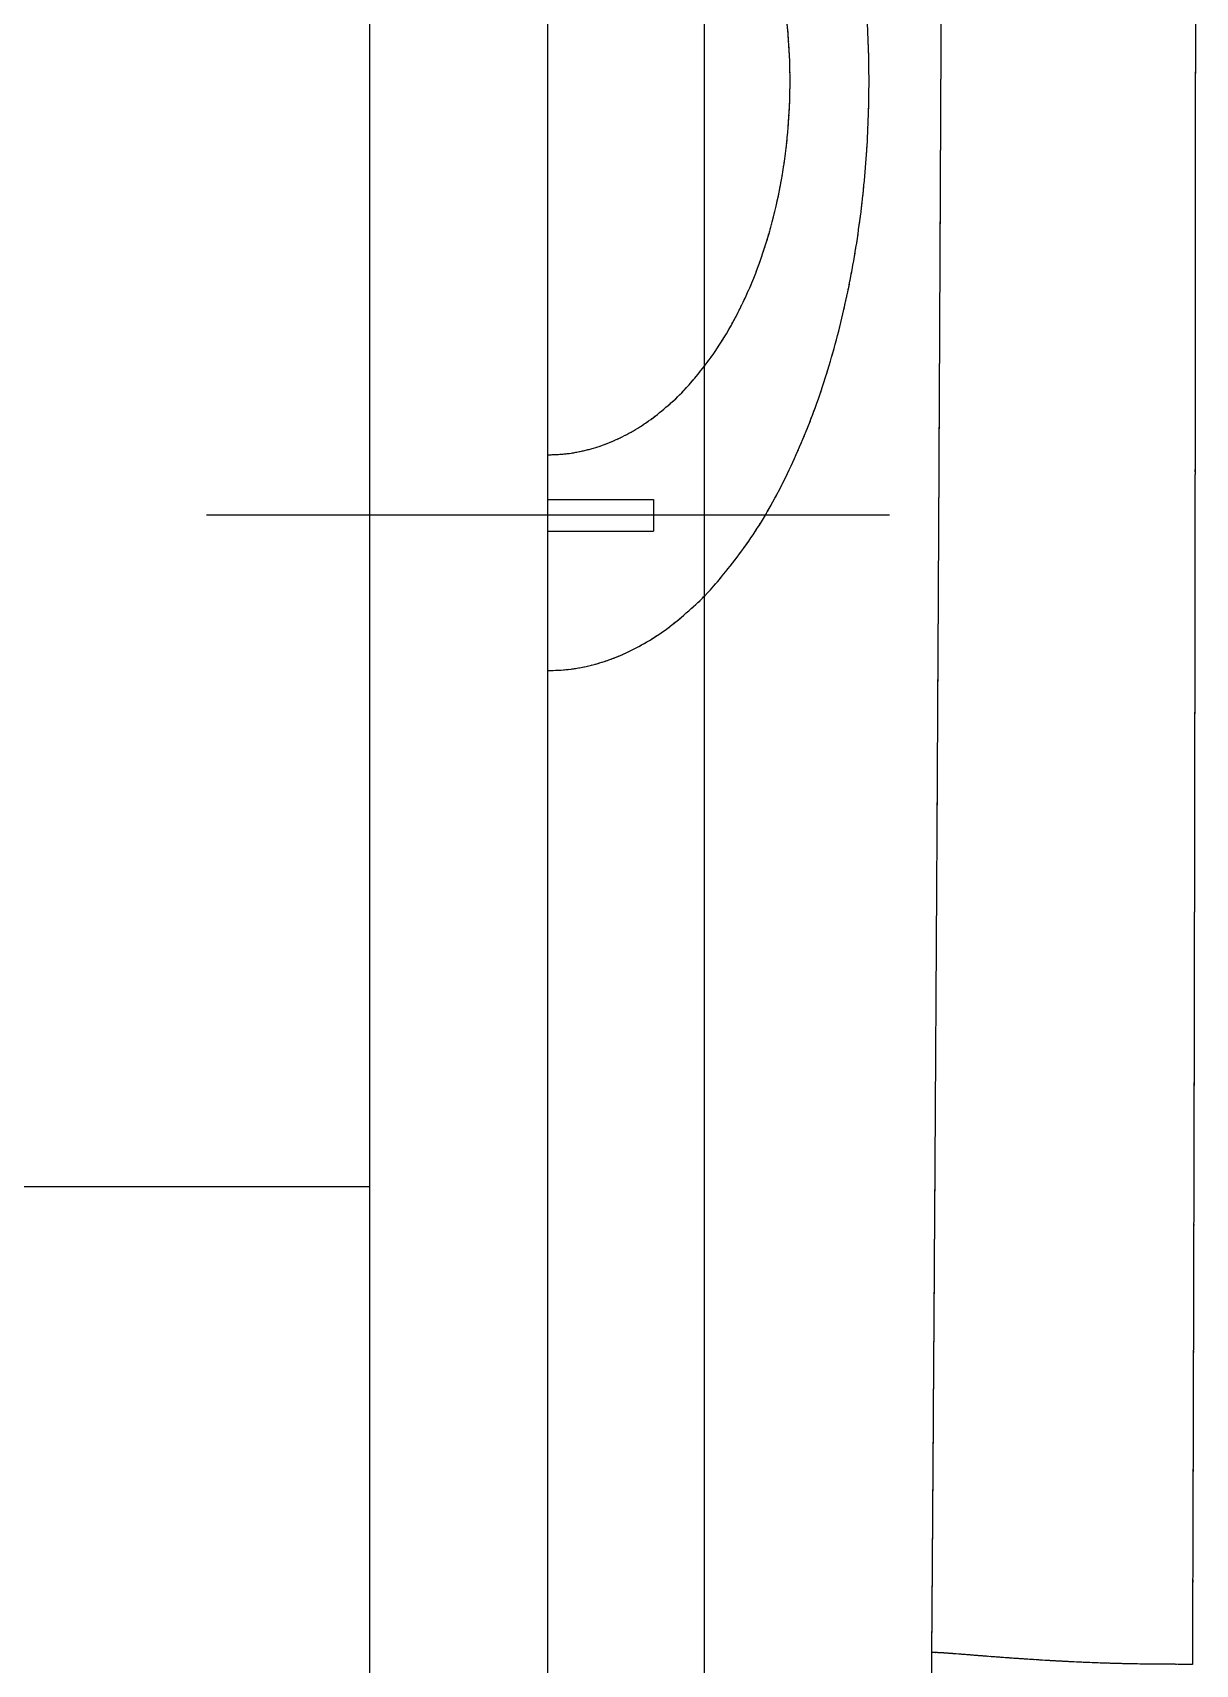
# Model space of a CAD drawing. Header units: millimetres. Extents: x 18456 to 179493, y -203649 to 469211.
# Drawn here: x 144040.6 to 144261.6, y -105416.3 to -105106.3 of the extents above; entities that cross this region are included whole.
import ezdxf

# ---------------------------------------------------------------- set-up
doc = ezdxf.new("R2010")
doc.units = ezdxf.units.MM
doc.linetypes.add('X-평면도(기본형)$0$HIDDENX2', pattern=[0.75, 0.5, -0.25])
doc.layers.add('X-평면도(기본형)$0$FUR', color=6, linetype='Continuous', true_color=0xff00ff)
doc.layers.add('X-평면도(기본형)$0$TIL', color=5, linetype='Continuous', true_color=0x0000ff)

# ---------------------------------------------------------------- blocks, each defined once
blk = doc.blocks.new('X-평면도(기본형)$0$SB1703 1500')
at = {"layer": 'X-평면도(기본형)$0$FUR', "color": 1, "true_color": 0xff0000}
blk.add_line((772.5, 98.83), (772.5, -30.98), dxfattribs=at)
at = {"layer": 'X-평면도(기본형)$0$FUR', "color": 8, "linetype": 'X-평면도(기본형)$0$HIDDENX2', "ltscale": 2, "true_color": 0x808080}
for p, q in [((772.5, 98.83), (772.5, -30.98)), ((769.5, 33.92), (769.5, 54)), ((769.5, 54), (775.5, 54)), ((775.5, 33.92), (775.5, 54)), ((769.5, 33.92), (761, 33.92)), ((802, 33.92), (769.5, 33.92))]:
    blk.add_line(p, q, dxfattribs=at)
at = {"layer": 'X-평면도(기본형)$0$FUR'}
for p, q in [((769.5, 33.92), (769.5, 54)), ((769.5, 54), (775.5, 54)), ((775.5, 33.92), (775.5, 54)), ((769.5, 33.92), (761, 33.92)), ((802, 33.92), (769.5, 33.92))]:
    blk.add_line(p, q, dxfattribs=at)
at = {"layer": 'X-평면도(기본형)$0$FUR', "color": 8, "linetype": 'X-평면도(기본형)$0$HIDDENX2', "ltscale": 2, "true_color": 0x808080}
for points, degree, knots in [([(658.26, 156.94), (676.74, 156.93), (713.71, 156.92), (769.15, 156.86), (824.58, 156.78), (880.01, 156.68), (935.42, 156.54), (972.36, 156.43), (990.82, 156.37)], 3, [0, 0, 0, 0, 0.166676, 0.33335, 0.50002, 0.666686, 0.833346, 1, 1, 1, 1]), ([(1126.43, 96.65), (1115, 99.01), (1099.8, 100.91), (1084.6, 102.82), (1066.52, 104.16), (1048.52, 105.49), (1028.75, 106.17), (1008.97, 106.86), (988.58, 106.86)], 2, [0, 0, 0, 0.25, 0.25, 0.5, 0.5, 0.75, 0.75, 1, 1, 1])]:
    blk.add_open_spline(points, degree=degree, knots=knots, dxfattribs=at)
at = {"layer": 'X-평면도(기본형)$0$FUR', "color": 8, "true_color": 0x808080}
for points, degree, knots in [([(658.26, 156.94), (676.74, 156.93), (713.71, 156.92), (769.15, 156.86), (824.58, 156.78), (880.01, 156.68), (935.42, 156.54), (972.36, 156.43), (990.82, 156.37)], 3, [0, 0, 0, 0, 0.166676, 0.33335, 0.50002, 0.666686, 0.833346, 1, 1, 1, 1]), ([(1126.43, 96.65), (1115, 99.01), (1099.8, 100.91), (1084.6, 102.82), (1066.52, 104.16), (1048.52, 105.49), (1028.75, 106.17), (1008.97, 106.86), (988.58, 106.86)], 2, [0, 0, 0, 0.25, 0.25, 0.5, 0.5, 0.75, 0.75, 1, 1, 1])]:
    blk.add_open_spline(points, degree=degree, knots=knots, dxfattribs=at)
for points, degree in [([(990.82, 156.37), (990.82, 143.25), (990.82, 130.13), (988.58, 110.51), (988.58, 108.68), (988.58, 106.86)], 5), ([(988.58, 106.86), (796.86, 108.24), (604.95, 108.94)], 2), ([(1278.21, 63.63), (887.51, 63.63), (496.82, 63.63), (106.13, 63.63)], 3)]:
    blk.add_open_spline(points, degree=degree, dxfattribs=at)
at = {"layer": 'X-평면도(기본형)$0$FUR', "color": 8, "linetype": 'X-평면도(기본형)$0$HIDDENX2', "ltscale": 2, "true_color": 0x808080}
for points, degree in [([(990.82, 156.37), (990.82, 143.25), (990.82, 130.13), (988.58, 110.51), (988.58, 108.68), (988.58, 106.86)], 5), ([(988.58, 106.86), (796.86, 108.24), (604.95, 108.94)], 2), ([(1278.21, 63.63), (887.51, 63.63), (496.82, 63.63), (106.13, 63.63)], 3), ([(1278.21, 33.92), (692.17, 33.92), (106.13, 33.92)], 2), ([(0, 0), (750, 0), (1500, 0)], 2)]:
    blk.add_open_spline(points, degree=degree, dxfattribs=at)
at = {"layer": 'X-평면도(기본형)$0$FUR'}
for points in [[(802, 33.92), (802, 94.92), (690, 94.92), (578, 94.92), (578, 33.92)], [(761, 33.92), (761, 79.92), (690, 79.92), (619, 79.92), (619, 33.92)]]:
    blk.add_rational_spline(points, [1, 0.707106781187, 1, 0.707106781187, 1], degree=2, knots=[0, 0, 0, 1.570796, 1.570796, 3.141593, 3.141593, 3.141593], dxfattribs=at)
at = {"layer": 'X-평면도(기본형)$0$FUR', "color": 8, "linetype": 'X-평면도(기본형)$0$HIDDENX2', "ltscale": 2, "true_color": 0x808080}
for points in [[(802, 33.92), (802, 94.92), (690, 94.92), (578, 94.92), (578, 33.92)], [(761, 33.92), (761, 79.92), (690, 79.92), (619, 79.92), (619, 33.92)]]:
    blk.add_rational_spline(points, [1, 0.707106781187, 1, 0.707106781187, 1], degree=2, knots=[0, 0, 0, 1.570796, 1.570796, 3.141593, 3.141593, 3.141593], dxfattribs=at)
at = {"layer": 'X-평면도(기본형)$0$FUR'}
for points in [[(1278.21, 33.92), (692.17, 33.92), (106.13, 33.92)], [(0, 0), (750, 0), (1500, 0)]]:
    blk.add_open_spline(points, degree=2, dxfattribs=at)
blk = doc.blocks.new('X-평면도(기본형)$0$ba18601500')
at = {"layer": 'X-평면도(기본형)$0$TIL'}
blk.add_line((900, 0), (900, -1060), dxfattribs=at)
at = {"layer": 'X-평면도(기본형)$0$FUR', "xscale": -1, "rotation": 180}
blk.add_blockref('X-평면도(기본형)$0$SB1703 1500', (0, -1060), dxfattribs=at)

msp = doc.modelspace()

# ---------------------------------------------------------------- block references
at = {"xscale": -1, "rotation": 90}
msp.add_blockref('X-평면도(기본형)$0$ba18601500', (143044.65, -104425.52), dxfattribs=at)

doc.saveas('drawing.dxf')
